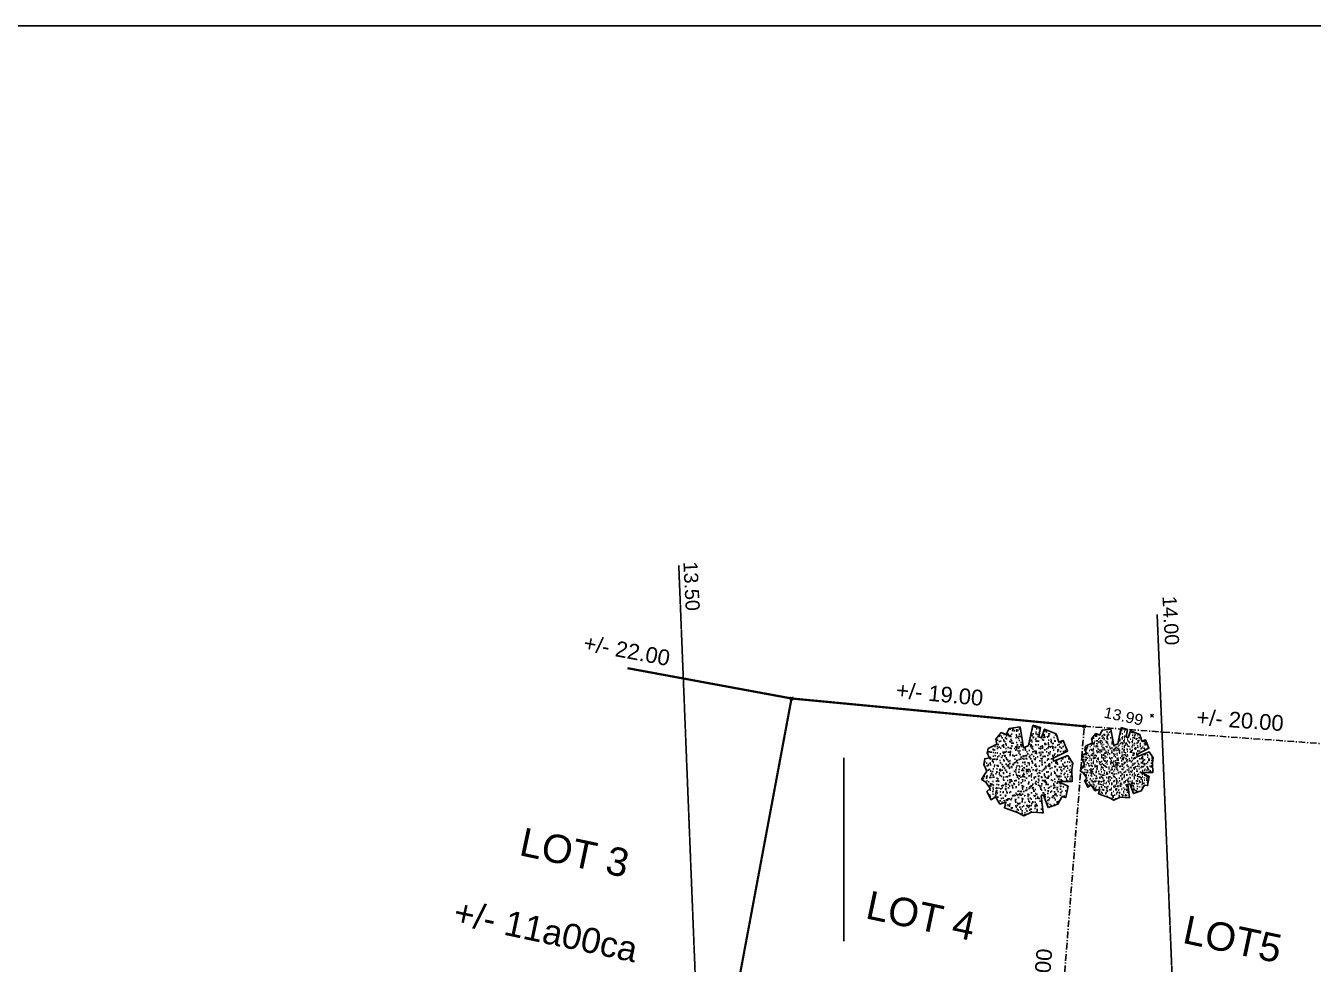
# Model space of a CAD drawing. Header units: millimetres. Extents: x -44462 to 306987, y -116160 to 12874.
# Drawn here: x 37752 to 45942, y 6907 to 12874 of the extents above; entities that cross this region are included whole.
import ezdxf
from ezdxf.enums import TextEntityAlignment as Align

# ---------------------------------------------------------------- set-up
doc = ezdxf.new("R2010")
doc.units = ezdxf.units.MM
doc.header["$PDMODE"] = 35
doc.header["$PDSIZE"] = 10
doc.linetypes.add('DCAD_Center', pattern=[36, 21, -6, 3, -6])
doc.linetypes.add('DCAD_Dashed', pattern=[33, 21, -12])
for name, color, linetype in [('1', 7, 'Continuous'), ('2', 7, 'Continuous'), ('34', 7, 'Continuous'), ('BLANC', 7, 'Continuous'), ('ROUGE', 1, 'Continuous'), ('TEXTE', 1, 'Continuous'), ('VERT', 3, 'Continuous')]:
    doc.layers.add(name, color=color, linetype=linetype)
doc.styles.add('CENTURY GOTHIC', font='GOTHIC.TTF')

msp = doc.modelspace()

# ---------------------------------------------------------------- hatches: boundary and pattern name
at = {"layer": '1', "linetype": 'Continuous'}
h = msp.add_hatch(dxfattribs=at)
h.set_pattern_fill('DC_XCONCRETE3', color=94, scale=8.503443, angle=33, style=0)
h.set_pattern_definition([(83, (5373.626, -13432.75), (54.05828, 28.743297), [6.37758, -70.1534]), (28, (5373.626, -13432.75), (-44.7315, 47.21724), [5.102066, -56.12272]), (133.4514, (5378.13, -13430.357), (9.32684, 75.960526), [5.42011, -59.62122]), (79.1842, (5364.36, -13418.49), (83.77692, 37.62307), [9.56637, -105.2301]), (129.6356, (5371.345, -13415.35), (21.5419, 112.75716), [8.13017, -89.43181]), (24.1842, (5364.36, -13418.49), (21.5418, 112.75718), [7.6531, -84.18408]), (54, (5373.81, -13417.423), (61.21546, -1.06852), [6.37758, -70.1534]), (359, (5373.81, -13417.423), (-16.23168, 62.98339), [5.102066, -56.12272]), (104.4514, (5378.91, -13417.51), (44.98383, 61.91483), [5.42011, -59.62122]), (70.5, (5373.626, -13432.752), (-14.550145, 24.303775), [0.106293, -55.442446, 0.106293, -56.973066, 0.106293, -56.335308]), (40.5, (5373.626, -13432.752), (0.494617, 40.311372), [0.106293, -32.48315, 0.106293, -54.16693, 0.106293, -21.471193]), (0.5, (5357.723, -13443.08), (39.114597, 23.114435), [0.106293, -21.258607, 0.106293, -66.326853, 0.106293, -88.010632]), (350.5, (5350.59, -13447.71), (36.95426, 34.148215), [0.106293, -27.63619, 0.106293, -44.047833, 0.106293, -62.500304])])
h.paths.add_polyline_path([(44156.8, 8426.5), (44207.8, 8410.8), (44196.5, 8352.7), (44213.5, 8346), (44232.4, 8401.5), (44306, 8371.5), (44323.2, 8317.6), (44350.3, 8329.3), (44379, 8261.7), (44287.4, 8216.6), (44289.6, 8197.7), (44380.2, 8233.7), (44412.9, 8184.8), (44406.1, 8143.2), (44408.7, 8068.8), (44316.5, 8069), (44381.8, 8038.7), (44367.4, 7965.9), (44343.6, 7970), (44317.3, 7923.3), (44255.5, 7902.6), (44226, 7980.6), (44212, 7977.4), (44223.9, 7869.4), (44149, 7874), (44100.8, 7849.4), (44065, 7869.3), (43977.3, 7900.2), (43987.4, 7938.1), (43948.7, 7924.8), (43919.6, 7970.9), (43893, 7952), (43866.5, 8005.8), (43885.8, 8024.2), (43859.6, 8064.6), (43832.4, 8081.7), (43846.9, 8106.3), (43865.3, 8135.2), (43845.6, 8177.3), (43852.1, 8212.8), (43882.3, 8219.7), (43868.1, 8249.3), (43874.3, 8278.8), (43930.1, 8304.8), (43922.6, 8337.2), (43957.3, 8380), (43988.4, 8367.2), (44006.8, 8405.3), (44076.5, 8415.1), (44098.7, 8283.3), (44130.5, 8298.1)], flags=0)
h = msp.add_hatch(dxfattribs=at)
h.set_pattern_fill('DC_XCONCRETE3', color=94, scale=6.802754, angle=33, style=0)
h.set_pattern_definition([(83, (5373.626, -13432.75), (43.246623, 22.994637), [5.102066, -56.12272]), (28, (5373.626, -13432.75), (-35.7852, 37.77379), [4.08165, -44.89818]), (133.4514, (5377.23, -13430.836), (7.46147, 60.76842), [4.33609, -47.696974]), (79.1842, (5366.216, -13421.34), (67.021535, 30.09846), [7.6531, -84.18408]), (129.6356, (5371.8, -13418.83), (17.23352, 90.20573), [6.50413, -71.54545]), (24.1842, (5366.216, -13421.34), (17.23345, 90.20574), [6.12248, -67.34727]), (54, (5373.774, -13420.49), (48.97237, -0.854816), [5.102066, -56.12272]), (359, (5373.774, -13420.49), (-12.985343, 50.38671), [4.08165, -44.89818]), (104.4514, (5377.855, -13420.56), (35.987065, 49.531865), [4.33609, -47.696974]), (70.5, (5373.626, -13432.752), (-11.640116, 19.44302), [0.085034, -44.353957, 0.085034, -45.578453, 0.085034, -45.068246]), (40.5, (5373.626, -13432.752), (0.395693, 32.249098), [0.085034, -25.986521, 0.085034, -43.333544, 0.085034, -17.176954]), (0.5, (5360.903, -13441.014), (31.291678, 18.491548), [0.085034, -17.006885, 0.085034, -53.061482, 0.085034, -70.408505]), (350.5, (5355.198, -13444.72), (29.563409, 27.318572), [0.085034, -22.10895, 0.085034, -35.238266, 0.085034, -50.000243])])
h.paths.add_polyline_path([(44719.1, 8411.3), (44759.9, 8398.7), (44750.8, 8352.2), (44764.4, 8346.9), (44779.6, 8391.2), (44838.4, 8367.2), (44852.2, 8324.1), (44873.9, 8333.5), (44896.8, 8279.4), (44823.6, 8243.3), (44825.3, 8228.2), (44897.8, 8257.1), (44923.9, 8217.9), (44918.5, 8184.6), (44920.6, 8125.1), (44846.9, 8125.2), (44899.1, 8101), (44887.5, 8042.8), (44868.5, 8046), (44847.5, 8008.7), (44798.1, 7992.1), (44774.4, 8054.5), (44763.2, 8052), (44772.7, 7965.5), (44712.9, 7969.3), (44674.2, 7949.6), (44645.7, 7965.5), (44575.5, 7990.3), (44583.6, 8020.5), (44552.6, 8009.9), (44529.3, 8046.8), (44508, 8031.6), (44486.9, 8074.7), (44502.3, 8089.4), (44481.3, 8121.8), (44459.6, 8135.4), (44471.2, 8155.1), (44485.9, 8178.2), (44470.1, 8211.9), (44475.3, 8240.3), (44499.5, 8245.8), (44488.1, 8269.5), (44493.1, 8293.1), (44537.7, 8313.9), (44531.7, 8339.8), (44559.5, 8374.1), (44584.4, 8363.8), (44599.1, 8394.3), (44654.8, 8402.2), (44672.6, 8296.7), (44698.1, 8308.5)], flags=0)

# ---------------------------------------------------------------- linework, layer by layer
at = {"layer": '1', "color": 1, "linetype": 'DCAD_Dashed', "ltscale": 0.090909, "const_width": 14, "flags": 128}
for points in [[(42623.2, 8596.4), (41579.4, 8789.1)], [(41696.8, 3641.6), (42623.2, 8596.4)], [(44485.2, 8419.5), (42623.2, 8596.4)]]:
    msp.add_lwpolyline(points, dxfattribs=at)
at = {"layer": '1', "color": 92, "linetype": 'Continuous', "ltscale": 1.5, "flags": 128}
msp.add_lwpolyline([(44157.1, 8427.7), (44207.8, 8410.8), (44196.5, 8352.7), (44213.5, 8346), (44232.4, 8401.5), (44306, 8371.5), (44323.2, 8317.6), (44350.3, 8329.3), (44379, 8261.7), (44287.4, 8216.6), (44289.6, 8197.7), (44380.2, 8233.7), (44412.9, 8184.8), (44406.1, 8143.2), (44408.7, 8068.8), (44316.5, 8069), (44381.8, 8038.7), (44367.4, 7965.9), (44343.6, 7970), (44317.3, 7923.3), (44255.5, 7902.6), (44226, 7980.6), (44212, 7977.4), (44223.9, 7869.4), (44149, 7874), (44100.8, 7849.4), (44065, 7869.3), (43977.3, 7900.2), (43987.4, 7938.1), (43948.7, 7924.8), (43919.6, 7970.9), (43893, 7952), (43866.5, 8005.8), (43885.8, 8024.2), (43859.6, 8064.6), (43832.4, 8081.7), (43846.9, 8106.3), (43865.3, 8135.2), (43845.6, 8177.3), (43852.1, 8212.8), (43882.3, 8219.7), (43868.1, 8249.3), (43874.3, 8278.8), (43930.1, 8304.8), (43922.6, 8337.2), (43957.3, 8380), (43988.4, 8367.2), (44006.8, 8405.3), (44076.5, 8415.1), (44098.7, 8283.3), (44130.5, 8298.1), (44157.1, 8427.7)], close=True, dxfattribs=at)
at = {"layer": '1', "color": 92, "linetype": 'Continuous', "ltscale": 1.2, "flags": 128}
msp.add_lwpolyline([(44719.3, 8412.2), (44759.9, 8398.7), (44750.8, 8352.2), (44764.4, 8346.9), (44779.6, 8391.2), (44838.4, 8367.2), (44852.2, 8324.1), (44873.9, 8333.5), (44896.8, 8279.4), (44823.6, 8243.3), (44825.3, 8228.2), (44897.8, 8257.1), (44923.9, 8217.9), (44918.5, 8184.6), (44920.6, 8125.1), (44846.9, 8125.2), (44899.1, 8101), (44887.5, 8042.8), (44868.5, 8046), (44847.5, 8008.7), (44798.1, 7992.1), (44774.4, 8054.5), (44763.2, 8052), (44772.7, 7965.5), (44712.9, 7969.3), (44674.2, 7949.6), (44645.7, 7965.5), (44575.5, 7990.3), (44583.6, 8020.5), (44552.6, 8009.9), (44529.3, 8046.8), (44508, 8031.6), (44486.9, 8074.7), (44502.3, 8089.4), (44481.3, 8121.8), (44459.6, 8135.4), (44471.2, 8155.1), (44485.9, 8178.2), (44470.1, 8211.9), (44475.3, 8240.3), (44499.5, 8245.8), (44488.1, 8269.5), (44493.1, 8293.1), (44537.7, 8313.9), (44531.7, 8339.8), (44559.5, 8374.1), (44584.4, 8363.8), (44599.1, 8394.3), (44654.8, 8402.2), (44672.6, 8296.7), (44698.1, 8308.5), (44719.3, 8412.2)], close=True, dxfattribs=at)
at = {"layer": '1', "color": 1}
for p in [(42623.2, 8596.4), (44485.2, 8419.5)]:
    msp.add_point(p, dxfattribs=at)
at = {"layer": '1', "color": 7}
for p in [(44692.3, 8181.1), (44123.3, 8138.8)]:
    msp.add_point(p, dxfattribs=at)
at = {"layer": '2', "color": 5}
msp.add_point((44916.7, 8486.9, -1399.5), dxfattribs=at)
at = {"layer": '34', "color": 38, "linetype": 'DCAD_Dashed', "ltscale": 0.045455, "flags": 128}
msp.add_lwpolyline([(41905.9, 9442.7), (42104.7, 4490.1), (42169.9, 3541.8)], dxfattribs=at)
at = {"layer": 'BLANC', "linetype": 'DCAD_Center', "ltscale": 2}
for p, q in [((44080.4, 3339.9), (44485.2, 8419.5)), ((44485.2, 8419.5), (46450.4, 8275.8))]:
    msp.add_line(p, q, dxfattribs=at)
at = {"layer": 'BLANC'}
msp.add_lwpolyline([(59780.5, 12873.7), (26192.1, 12873.7), (26192.1, -13426.7), (59780.5, -13426.7)], close=True, dxfattribs=at)
at = {"layer": 'ROUGE', "color": 38, "linetype": 'DCAD_Dashed', "ltscale": 0.045455, "flags": 128}
msp.add_lwpolyline([(44948.9, 9129.7), (45083.2, 5882.2), (45188, 3282.6)], dxfattribs=at)
at = {"layer": 'VERT'}
msp.add_line((42956.6, 8219.4), (42956.6, 7053.9), dxfattribs=at)

# ---------------------------------------------------------------- texts
at = {"layer": 'TEXTE', "style": 'CENTURY GOTHIC'}
for s, height, rotation, width, p, p2 in [('13.50', 90, 272.93142, 1.114545, (41934.8, 9465.2), (41950.9, 9151.1)), ('14.00', 90, 273.25512, 1.114545, (44982, 9246.3), (44999.9, 8932.3)), ('+/- 22.00', 100, 349.54061, 1.074683, (41293.4, 8903.1), (41839.3, 8802.3)), ('+/- 19.00', 100, 354.57256, 1.074683, (43284.8, 8601.4), (43837.4, 8548.9)), ('13.99', 70, 348, 1.150956, (44604.5, 8475.8), (44851.5, 8423.3)), ('+/- 20.00', 100, 355.81839, 1.074683, (45195.9, 8429.1), (45749.6, 8388.6)), ('LOT 3', 180, 348, 1.188214, (40883.3, 7601.5), (41566.7, 7456.2)), ('LOT 4', 180, 348, 1.188214, (43086.2, 7200.1, 0), (43769.6, 7054.8, 0)), ('+/- 11a00ca', 160, 348, 0.995453, (40463.2, 7164.2, 0), (41623.7, 6917.6, 0)), ('LOT5', 180, 348, 1.184742, (45103.1, 7043.8, 0), (45718.1, 6913.1, 0)), ('+/- 51.00', 100, 85.44315, 1.074683, (44238.3, 6448.3), (44282.4, 7001.7))]:
    e = msp.add_text(s, height=height, rotation=rotation, dxfattribs=dict(at, width=width))
    e.set_placement(p, p2, align=Align.FIT)
    e.dxf.unprotected_set("ltscale", 0)

doc.saveas('drawing.dxf')
